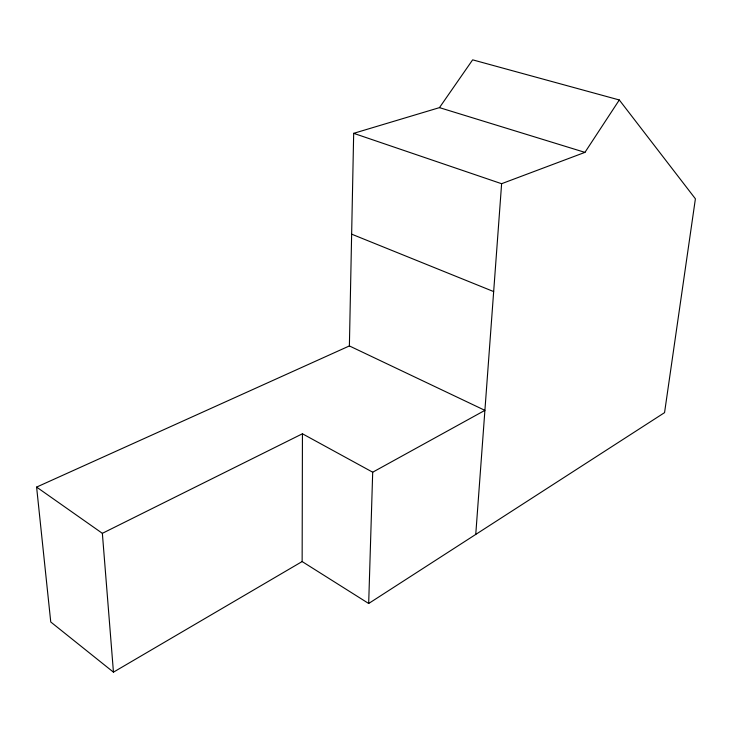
<?xml version="1.0" encoding="UTF-8"?>
<svg xmlns="http://www.w3.org/2000/svg" width="732" height="732" viewBox="0 0 732 732"><rect width="100%" height="100%" fill="white"/><g stroke="black" fill="none" stroke-linecap="round" stroke-linejoin="round"><path stroke-width="1.1" d="M349.384 345.934L353.675 133.334L439.465 107.631L472.643 59.841L619.299 99.973L695.4 198.802L664.555 412.638L368.681 603.488L302.142 561.554L302.435 433.774L102.361 533.326L36.6 487.091L349.384 345.934L484.904 410.359L372.698 472.204L302.435 433.774M368.681 603.488L372.698 472.204M475.754 534.424L501.621 183.695L584.941 152.375L619.299 99.973M36.6 487.091L50.755 621.99L113.451 672.159L302.142 561.554M439.465 107.631L584.941 152.375M353.675 133.334L501.621 183.723M351.635 234.149L493.661 291.574M102.361 533.326L113.451 672.159"/></g></svg>
